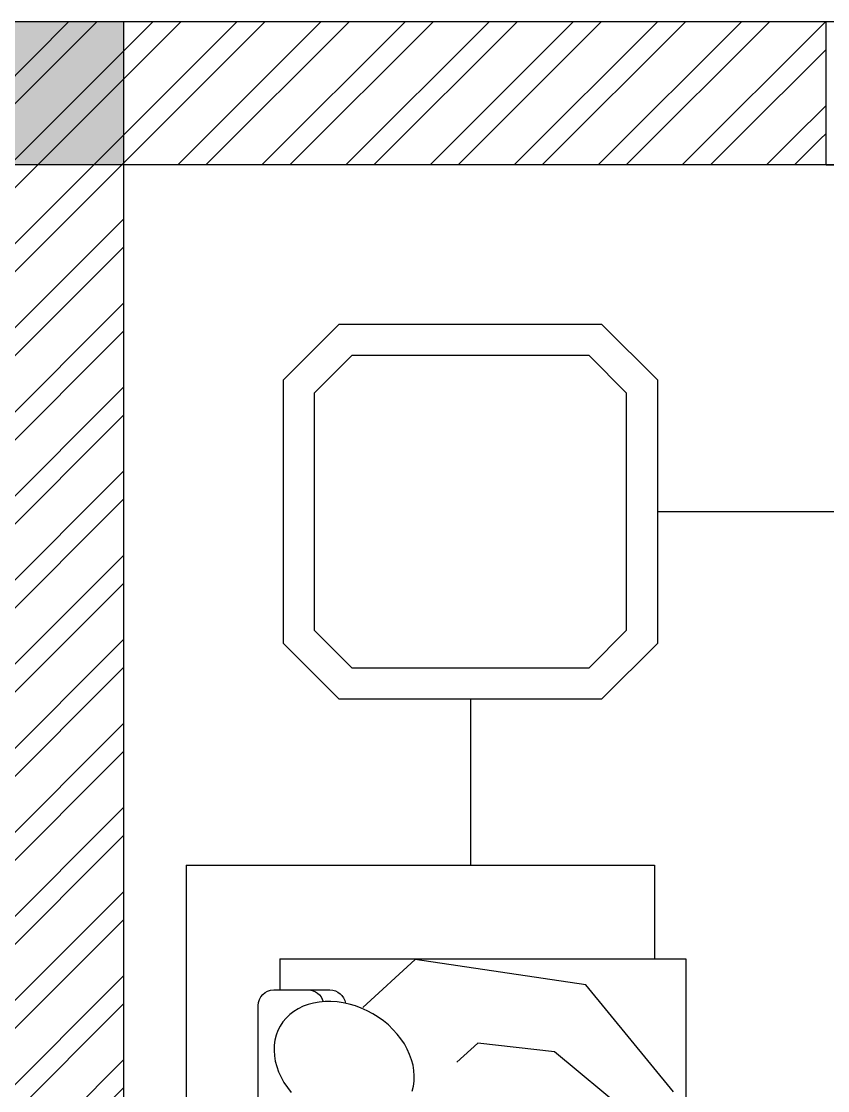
# Model space of a CAD drawing. Header units: millimetres. Extents: x -620 to 17580, y -3355 to 14690.
# Drawn here: x 7076 to 8367, y 11907 to 13620 of the extents above; entities that cross this region are included whole.
import ezdxf

# ---------------------------------------------------------------- set-up
doc = ezdxf.new("R2010")
doc.units = ezdxf.units.MM
doc.header["$LTSCALE"] = 150
doc.set_wipeout_variables(frame=1)
for name, color, linetype in [('ad-Column', 3, 'Continuous'), ('ad-Column Hatch', 125, 'Continuous'), ('ad-Elevation 10', 8, 'Continuous'), ('ad-Furniture', 8, 'Continuous'), ('ad-Wall', 240, 'Continuous'), ('ad-Wall hatch', 8, 'Continuous')]:
    doc.layers.add(name, color=color, linetype=linetype)
doc.layers.add('ad-Glass Sectionline', color=140, linetype='Continuous', true_color=0x00bfff)

# ---------------------------------------------------------------- blocks, each defined once
blk = doc.blocks.new('$ZCDB_AUDIT_GENERATED_C77D')
blk.add_wipeout([(0, 230), (2400, 230), (2400, 0), (0, 0)]).dxf.layer = 'ad-Elevation 10'
at = {"layer": 'ad-Elevation 10'}
for points in [[(2400, 230), (0, 230)], [(2400, 0), (0, 0)]]:
    blk.add_lwpolyline(points, dxfattribs=at)
for points in [[(50, 0), (50, 230), (0, 230), (0, 0)], [(2350, 0), (2400, 0), (2400, 230), (2350, 230)], [(1217.5, 133), (1217.5, 115), (1182.5, 115), (1182.5, 165), (1217.5, 165), (1217.5, 147), (1195.5, 147), (1195.5, 133)], [(2315, 133), (2315, 115), (2350, 115), (2350, 165), (2315, 165), (2315, 147), (2337, 147), (2337, 133)], [(85, 83), (85, 65), (50, 65), (50, 115), (85, 115), (85, 97), (63, 97), (63, 83)], [(1182.5, 83), (1182.5, 65), (1217.5, 65), (1217.5, 115), (1182.5, 115), (1182.5, 97), (1204.5, 97), (1204.5, 83)]]:
    blk.add_lwpolyline(points, close=True, dxfattribs=at)
at = {"layer": 'ad-Glass Sectionline'}
for points in [[(1217.5, 165), (2315, 165)], [(1182.5, 115), (85, 115)], [(1217.5, 115), (2315, 115)], [(1182.5, 65), (85, 65)]]:
    blk.add_lwpolyline(points, dxfattribs=at)
for points in [[(1200, 145), (2335, 145), (2335, 135), (1200, 135)], [(1200, 95), (65, 95), (65, 85), (1200, 85)]]:
    blk.add_lwpolyline(points, close=True, dxfattribs=at)
blk = doc.blocks.new('*U60')
blk.add_blockref('$ZCDB_AUDIT_GENERATED_C77D', (0, 0))
blk = doc.blocks.new('zw$42B5')
at = {"layer": 'ad-Wall hatch', "transparency": 33554610}
h = blk.add_hatch(dxfattribs=at)
h.set_pattern_fill('ANSI32', color=256, scale=10)
h.set_pattern_definition([(45, (-1040635.14, 674820.02), (-67.351921, 67.351921), []), (45, (-1040590.24, 674820.02), (-67.351921, 67.351921), [])])
h.paths.add_polyline_path([(12120, 13620), (12120, 10220), (11890, 10220), (11890, 13390), (7240, 13390), (7240, 8645), (4245, 8645), (4245, 8875), (4445, 8875), (4445, 9370), (4560, 9370), (4560, 8760), (7010, 8760), (7010, 10500), (6360, 10500), (6360, 10615), (7010, 10615), (7010, 13390), (4560, 13390), (4560, 10615), (5560, 10615), (5560, 10500), (4445, 10500), (4445, 13390), (230, 13390), (230, 8875), (3345, 8875), (3345, 8645), (3060, 8645), (3060, 4745), (3345, 4745), (3345, 4515), (230, 4515), (230, 230), (4995, 230), (4995, 3130), (6060, 3130), (6060, 3015), (5110, 3015), (5110, 230), (8310, 230), (8310, 3015), (6860, 3015), (6860, 3130), (8310, 3130), (8310, 4630), (5110, 4630), (5110, 3930), (4995, 3930), (4995, 4515), (4245, 4515), (4245, 4745), (8540, 4745), (8540, 230), (9240, 230), (9240, 0), (0, 0), (0, 4745), (2830, 4745), (2830, 8645), (0, 8645), (0, 13620)])
at = {"xscale": -1}
blk.add_blockref('*U60', (10765, 13390), dxfattribs=at)
at = {"layer": 'ad-Wall'}
for points in [[(11890, 13390), (7240, 13390), (7240, 8645)], [(9240, 0), (0, 0), (0, 4745), (2830, 4745), (2830, 8645), (0, 8645), (0, 13620), (12120, 13620)]]:
    blk.add_lwpolyline(points, dxfattribs=at)
blk = doc.blocks.new('zw$6AA0')
at = {"layer": 'ad-Column Hatch', "transparency": 33554687}
h = blk.add_hatch(color=256, dxfattribs=at)
h.dxf.hatch_style = 1
h.paths.add_polyline_path([(0, -230), (380, -230), (380, 0), (0, 0)])
at = {"layer": 'ad-Column'}
blk.add_lwpolyline([(0, -230), (380, -230), (380, 0), (0, 0)], close=True, dxfattribs=at)
blk = doc.blocks.new('1625E_Columns')
at = {"layer": 'ad-Column', "xscale": -1, "rotation": 359.9999999999997}
blk.add_blockref('zw$6AA0', (7240, 13620), dxfattribs=at)
blk = doc.blocks.new('zw$A974')
at = {"linetype": 'Continuous'}
for points in [[(210.7, -300), (300, -210.7), (300, 210.7), (210.7, 300), (-210.7, 300), (-300, 210.7), (-300, -210.7), (-210.7, -300)], [(190, -250), (250, -190), (250, 190), (190, 250), (-190, 250), (-250, 190), (-250, -190), (-190, -250)]]:
    blk.add_lwpolyline(points, close=True, dxfattribs=at)
blk = doc.blocks.new('4BHK_A1$0$$0$3Chair')
for p, q in [((0, 1125), (-750, 1125)), ((-750, 1125), (-750, 975)), ((0, 1125), (0, -1125)), ((-150, 975), (-800, 975)), ((-800, 975), (-800, 700.3)), ((-640.1, 932.9), (-366.7, 973.8)), ((-366.7, 973.8), (-282.9, 896.6)), ((-150, 975), (-150, 925)), ((-780.5, 761.7), (-640.1, 932.9)), ((-140, 925), (-230, 925)), ((-298.8, 886.9), (-289.7, 891.7)), ((-289.7, 891.7), (-280.3, 896)), ((-280.3, 896), (-270.7, 899.5)), ((-270.7, 899.5), (-261, 902.4)), ((-261, 902.4), (-251.2, 904.5)), ((-251.2, 904.5), (-241.4, 905.9)), ((-241.4, 905.9), (-231.7, 906.6)), ((-231.7, 906.6), (-222.2, 906.5)), ((-222.2, 906.5), (-212.9, 905.6)), ((-212.9, 905.6), (-203.9, 904)), ((-203.9, 904), (-195.3, 901.7)), ((-195.3, 901.7), (-187.1, 898.7)), ((-187.1, 898.7), (-179.4, 894.9)), ((-179.4, 894.9), (-172.3, 890.5)), ((-115, 400), (-115, 900)), ((-323.7, 868.8), (-315.9, 875.4)), ((-315.9, 875.4), (-307.5, 881.4)), ((-307.5, 881.4), (-298.8, 886.9)), ((-172.3, 890.5), (-165.8, 885.5)), ((-165.8, 885.5), (-159.9, 879.8)), ((-159.9, 879.8), (-154.8, 873.7)), ((-154.8, 873.7), (-150.4, 867)), ((-337.8, 854.3), (-331, 861.8)), ((-331, 861.8), (-323.7, 868.8)), ((-150.4, 867), (-146.8, 859.8)), ((-146.8, 859.8), (-144, 852.3)), ((-589.7, 825.7), (-466.7, 839.6)), ((-433.3, 809.5), (-466.7, 839.6)), ((-349.2, 838.5), (-343.8, 846.5)), ((-343.8, 846.5), (-337.8, 854.3)), ((-144, 852.3), (-142, 844.4)), ((-142, 844.4), (-140.8, 836.3)), ((-706.6, 728.4), (-589.7, 825.7)), ((-357.7, 821.6), (-353.9, 830.1)), ((-353.9, 830.1), (-349.2, 838.5)), ((-140.5, 827.9), (-141.1, 819.4)), ((-140.8, 836.3), (-140.5, 827.9)), ((-363.1, 804.4), (-360.8, 813)), ((-360.8, 813), (-357.7, 821.6)), ((-142.5, 810.8), (-144.8, 802.1)), ((-141.1, 819.4), (-142.5, 810.8)), ((-365.1, 787.3), (-364.5, 795.8)), ((-364.5, 795.8), (-363.1, 804.4)), ((-147.9, 793.5), (-151.7, 785)), ((-144.8, 802.1), (-147.9, 793.5)), ((-364.8, 778.9), (-365.1, 787.3)), ((-363.6, 770.7), (-364.8, 778.9)), ((-156.4, 776.7), (-161.8, 768.6)), ((-151.7, 785), (-156.4, 776.7)), ((-361.6, 762.9), (-363.6, 770.7)), ((-161.8, 768.6), (-167.8, 760.8))]:
    blk.add_line(p, q)
for centre, start, end in [((-230, 900), 90, 171.3158), ((-195, 900), 90, 165.5805), ((-140, 900), 0, 90)]:
    blk.add_arc(centre, 25, start, end)
blk = doc.blocks.new('zw$BD1E')
at = {"layer": 'ad-Furniture'}
for points in [[(855.4, -555.4), (1194.6, -555.4)], [(555.4, -855.4), (555.4, -1121.6)]]:
    blk.add_lwpolyline(points, dxfattribs=at)
at = {"layer": 'ad-Furniture', "rotation": 180}
blk.add_blockref('zw$A974', (555.4, -555.4), dxfattribs=at)
at = {"layer": 'ad-Furniture', "xscale": -1}
blk.add_blockref('4BHK_A1$0$$0$3Chair', (100.4, -2246.6), dxfattribs=at)
blk = doc.blocks.new('zw$2927')
at = {"layer": 'ad-Furniture'}
blk.add_blockref('zw$BD1E', (-4880, -230), dxfattribs=at)

msp = doc.modelspace()

# ---------------------------------------------------------------- block references
at = {"layer": 'ad-Furniture', "rotation": 360}
msp.add_blockref('zw$2927', (12120, 13620), dxfattribs=at)

# ---------------------------------------------------------------- next in the draw order: block references
at = {"layer": 'ad-Wall'}
msp.add_blockref('zw$42B5', (0, 0), dxfattribs=at)

# ---------------------------------------------------------------- next in the draw order: block references
msp.add_blockref('1625E_Columns', (0, 0))

doc.saveas('drawing.dxf')
